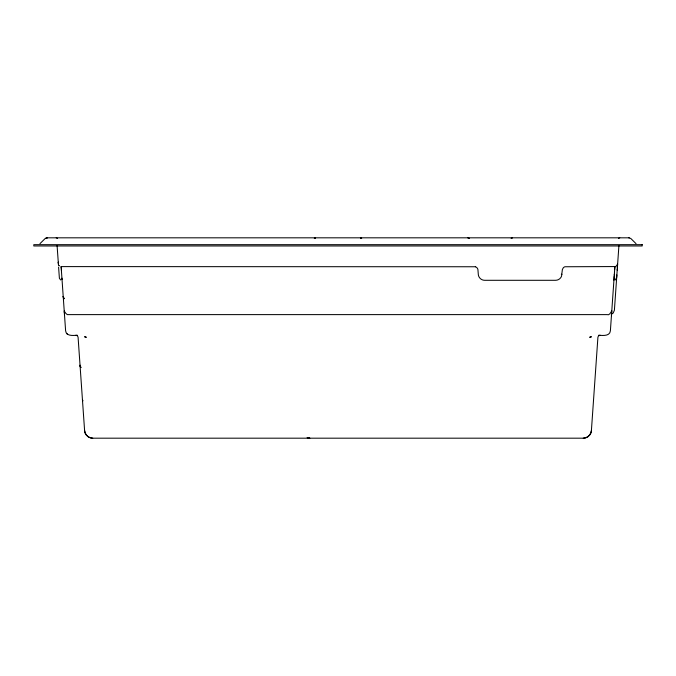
<?xml version="1.0" encoding="UTF-8"?>
<svg xmlns="http://www.w3.org/2000/svg" width="676" height="676" viewBox="0 0 676 676"><rect width="100%" height="100%" fill="white"/><g stroke="black" fill="none" stroke-linecap="round" stroke-linejoin="round"><path stroke-width="1.01" d="M475.372 266.758A3.87 3.862 0.3 0 1 477.915 269.563L478.295 274.304A6.439 6.422 3.8 0 0 479.259 277.27L479.935 278.166A6.439 6.414 2.6 0 0 484.717 280.295L555.571 280.295A6.43 6.414 -2.7 0 0 561.519 276.298L562.373 269.555L563.269 267.84A3.87 3.862 -2.1 0 1 564.925 266.758L614.881 266.564L614.847 267.02M615.329 279.974L616.689 277.447M614.822 267.383L614.67 269.563M616.715 277.075L616.749 276.619M611.442 315.65L611.51 314.703M611.636 312.971L611.687 312.202M611.738 311.535C612.363 308.383 610.039 316.326 607.116 314.619L68.884 314.619C66.231 315.878 63.823 309.836 64.228 310.985M613.926 280.21L614.011 278.926M614.07 278.166L614.197 276.298M614.264 275.301L614.34 274.304M616.782 276.087L616.867 274.895M617.205 270.155L617.273 269.166M617.34 268.161L617.619 264.164L615.895 266.42M75.932 335.212L77.52 335.913L78.078 337.206L84.601 430.604C84.813 434.744 88.59 438.259 92.739 438.183L583.261 438.183C587.41 438.259 591.187 434.744 591.399 430.604L597.922 337.206L598.48 335.913L600.068 335.212M614.881 266.564L610.386 330.817C609.887 336.445 602.477 335.516 598.691 335.212M617.408 267.189L617.475 266.293M618.912 245.667L614.399 310.225L613.183 313.064L611.239 314.357M591.399 430.604C591.17 434.744 587.41 438.251 583.261 438.183M39.952 243.673L45.216 238.467L47.261 237.817L628.764 237.817L630.784 238.467L636.048 243.673M314.306 238.375L315.574 237.817L314.475 238.214M618.498 238.375L619.774 237.817M61.246 268.372L61.127 266.606L475.372 266.758M77.309 335.212C73.523 335.516 66.113 336.445 65.614 330.817L61.127 266.606M561.35 274.262L561.993 274.304M92.739 438.183C88.59 438.251 84.83 434.744 84.601 430.604M628.764 237.817L629.305 237.859M56.226 237.817L57.502 238.375M307.462 437.82L309.87 438.183L307.107 437.702M60.671 279.974L59.403 278.318L58.592 267.189M361.525 238.214L360.426 237.817L361.694 238.375M469.043 238.248L467.902 237.817L469.144 238.349M66.831 333.665L67.406 334.197M59.04 265.719L58.778 265.381L59.192 265.871M63.983 298.775L63.214 296.494L63.772 298.429L63.282 297.017M80.799 367.423L80.207 366.13L80.858 367.516M63.95 298.716L63.214 296.494M80.765 367.364L80.03 365.141M80.588 367.076L80.148 365.927M58.237 262.178L58.525 263.488M58.254 262.322L58.525 263.386M82.472 399.862L82.802 401.012L82.43 399.474M57.088 245.667L58.449 264.595M58.381 264.164L58.322 263.361M62.031 279.534L61.93 278.157M61.33 269.555L61.372 270.155M64.262 311.535L64.364 312.971M64.423 313.808L64.49 314.712M511.233 238.18L512.298 237.817L511.233 238.18M591.297 336.834L589.793 337.206L591.297 336.834M46.762 237.851L46.179 237.986L46.762 237.851M47.235 237.817L46.695 237.859L47.261 237.817M642.2 244.678L33.8 244.678L33.8 245.971L642.2 245.971L642.2 244.678M86.207 337.206L84.703 336.834L86.207 337.206"/></g></svg>
